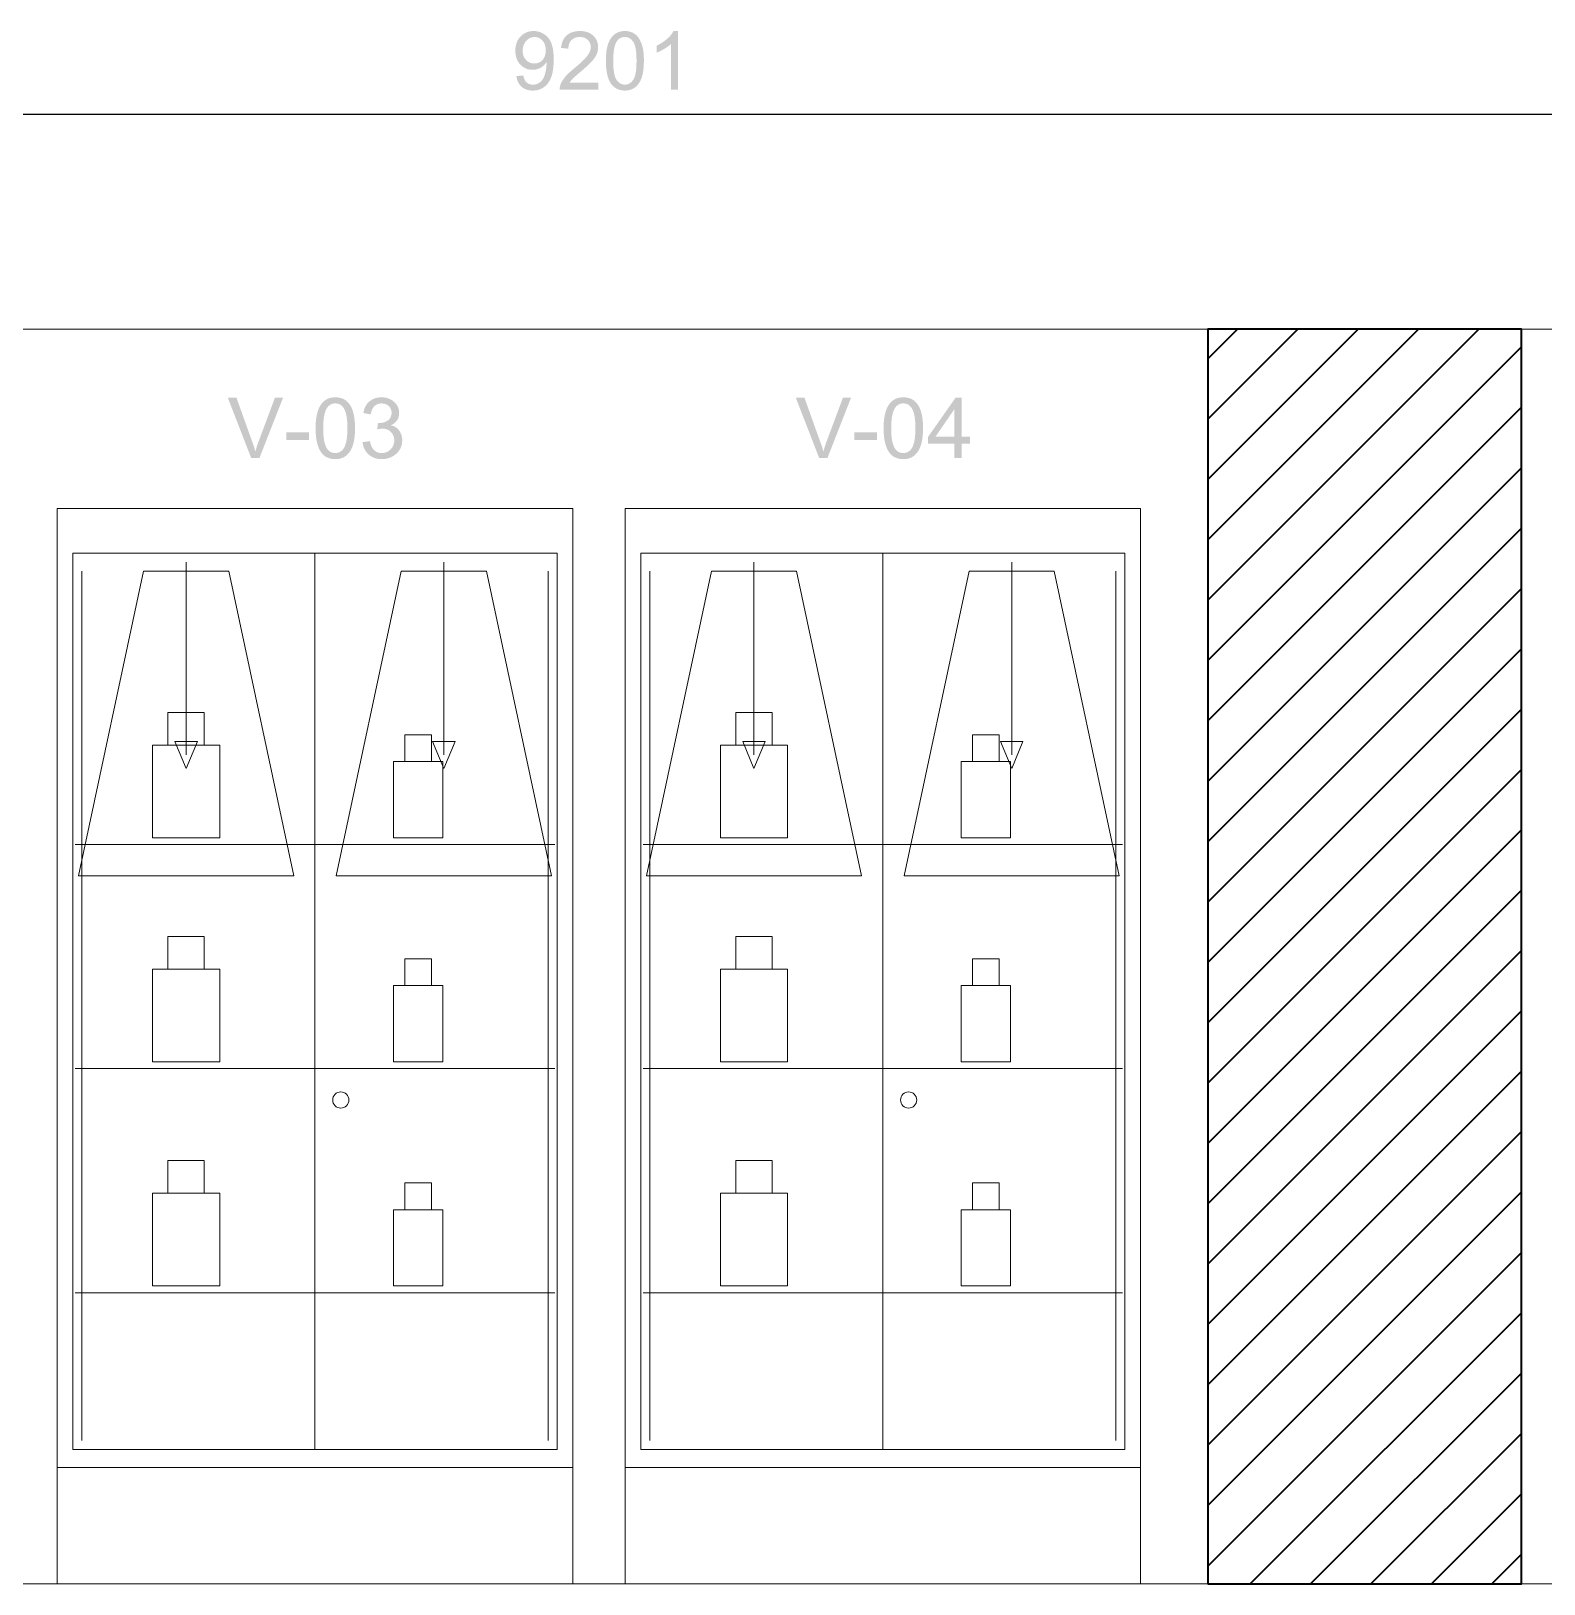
# Model space of a CAD drawing. Header units: millimetres. Extents: x -1336 to 24201, y -1370 to 16142.
# Drawn here: x 18326 to 21701, y 10000 to 13466 of the extents above; entities that cross this region are included whole.
import ezdxf

# ---------------------------------------------------------------- set-up
doc = ezdxf.new("R2010")
doc.units = ezdxf.units.MM
for name, color, linetype, lineweight in [('A-ANNO-TEXT', 7, 'Continuous', 13), ('A-COLS', 7, 'Continuous', 35), ('A-DIMS-MM', 7, 'Continuous', 13), ('A-ELEVATION', 7, 'Continuous', 13), ('A-LIGHT-TRACK', 7, 'Continuous', 13), ('A-VITRINE-SEC', 7, 'Continuous', 13)]:
    doc.layers.add(name, color=color, linetype=linetype, lineweight=lineweight)

msp = doc.modelspace()

# ---------------------------------------------------------------- hatches: boundary and pattern name
at = {"layer": 'A-ANNO-TEXT'}
h = msp.add_hatch(color=7, dxfattribs=at)
h.paths.add_polyline_path([(18887.8, 12647.5), (18835, 12512.5), (18816.7, 12512.5), (18764.4, 12647.5), (18783.7, 12647.5), (18818.8, 12549.4), (18819.7, 12547), (18820.7, 12544.5), (18821.6, 12541.9), (18822.5, 12539.2), (18823.3, 12536.4), (18824.2, 12533.5), (18825, 12530.5), (18825.7, 12527.4), (18826.1, 12527.4), (18826.8, 12530.1), (18827.6, 12532.8), (18828.4, 12535.6), (18829.2, 12538.3), (18830.1, 12541.1), (18831.1, 12543.8), (18832.1, 12546.6), (18833.1, 12549.4), (18869.7, 12647.5), (18887.8, 12647.5)])
h.paths.add_polyline_path([(18945.8, 12553), (18895.2, 12553), (18895.2, 12569.7), (18945.8, 12569.7), (18945.8, 12553)])
h.paths.add_polyline_path([(19004.3, 12648.1), (19007, 12648.1), (19009.6, 12647.9), (19012.2, 12647.5), (19014.6, 12647.1), (19017, 12646.5), (19019.3, 12645.7), (19021.5, 12644.8), (19023.6, 12643.8), (19025.6, 12642.7), (19027.5, 12641.4), (19029.4, 12640), (19031.1, 12638.4), (19032.8, 12636.7), (19034.4, 12634.9), (19035.9, 12633), (19037.3, 12630.9), (19038.7, 12628.7), (19039.9, 12626.3), (19041.1, 12623.8), (19042.1, 12621.2), (19043.1, 12618.4), (19044, 12615.5), (19044.8, 12612.5), (19045.6, 12609.3), (19046.2, 12606), (19046.8, 12602.6), (19047.3, 12599), (19047.6, 12595.3), (19047.9, 12591.4), (19048.2, 12587.4), (19048.3, 12583.3), (19048.3, 12579.1), (19048.3, 12576.9), (19048.3, 12574.8), (19048.2, 12572.7), (19048.1, 12570.6), (19048, 12568.6), (19047.9, 12566.6), (19047.8, 12564.7), (19047.6, 12562.7), (19047.4, 12560.9), (19047.2, 12559), (19047, 12557.2), (19046.7, 12555.4), (19046.4, 12553.7), (19046.1, 12552), (19045.8, 12550.3), (19045.5, 12548.7), (19045.1, 12547.1), (19044.7, 12545.5), (19044.3, 12543.9), (19043.9, 12542.4), (19043.4, 12541), (19042.9, 12539.6), (19042.4, 12538.2), (19041.9, 12536.8), (19041.4, 12535.5), (19040.8, 12534.2), (19040.2, 12532.9), (19039.6, 12531.7), (19039, 12530.5), (19038.3, 12529.4), (19037.7, 12528.3), (19037, 12527.2), (19035.5, 12525.1), (19034, 12523.2), (19032.3, 12521.4), (19030.6, 12519.8), (19028.9, 12518.2), (19027, 12516.8), (19025.1, 12515.6), (19023.1, 12514.4), (19021, 12513.4), (19018.9, 12512.6), (19016.6, 12511.9), (19014.3, 12511.3), (19011.9, 12510.8), (19009.5, 12510.5), (19006.9, 12510.3), (19004.3, 12510.2), (19001.6, 12510.3), (18999, 12510.5), (18996.5, 12510.8), (18994, 12511.3), (18991.7, 12511.9), (18989.4, 12512.6), (18987.2, 12513.5), (18985.1, 12514.5), (18983.1, 12515.6), (18981.1, 12516.9), (18979.3, 12518.3), (18977.5, 12519.9), (18975.9, 12521.6), (18974.3, 12523.4), (18972.8, 12525.3), (18971.4, 12527.4), (18970, 12529.6), (18968.8, 12532), (18967.6, 12534.5), (18966.6, 12537.1), (18965.6, 12539.9), (18964.7, 12542.8), (18963.9, 12545.8), (18963.1, 12548.9), (18962.5, 12552.2), (18961.9, 12555.7), (18961.5, 12559.2), (18961.1, 12562.9), (18960.8, 12566.8), (18960.6, 12570.7), (18960.4, 12574.8), (18960.4, 12579.1), (18960.4, 12581.2), (18960.4, 12583.4), (18960.5, 12585.5), (18960.6, 12587.5), (18960.7, 12589.6), (18960.8, 12591.5), (18960.9, 12593.5), (18961.1, 12595.4), (18961.3, 12597.3), (18961.5, 12599.2), (18961.7, 12601), (18962, 12602.7), (18962.3, 12604.5), (18962.6, 12606.2), (18962.9, 12607.9), (18963.2, 12609.5), (18963.6, 12611.1), (18964, 12612.7), (18964.4, 12614.2), (18964.8, 12615.7), (18965.3, 12617.2), (18965.8, 12618.6), (18966.3, 12620), (18966.8, 12621.4), (18967.3, 12622.7), (18967.9, 12624), (18968.5, 12625.3), (18969.1, 12626.5), (18969.7, 12627.7), (18970.4, 12628.9), (18971.1, 12630), (18971.8, 12631.1), (18973.2, 12633.1), (18974.8, 12635.1), (18976.4, 12636.9), (18978.1, 12638.5), (18979.8, 12640.1), (18981.7, 12641.5), (18983.6, 12642.7), (18985.6, 12643.9), (18987.7, 12644.9), (18989.8, 12645.7), (18992, 12646.5), (18994.3, 12647.1), (18996.7, 12647.5), (18999.2, 12647.9), (19001.7, 12648.1), (19004.3, 12648.1)])
h.paths.add_polyline_path([(19004.3, 12523.8), (19006, 12523.9), (19007.5, 12524), (19009.1, 12524.3), (19010.6, 12524.6), (19012, 12525.1), (19013.4, 12525.6), (19014.7, 12526.3), (19016, 12527.1), (19017.3, 12527.9), (19018.4, 12528.9), (19019.6, 12529.9), (19020.7, 12531.1), (19021.7, 12532.4), (19022.7, 12533.7), (19023.6, 12535.2), (19024.5, 12536.8), (19025.3, 12538.4), (19026.1, 12540.3), (19026.8, 12542.2), (19027.5, 12544.3), (19028.1, 12546.5), (19028.6, 12548.8), (19029.1, 12551.2), (19029.6, 12553.8), (19030, 12556.5), (19030.3, 12559.4), (19030.6, 12562.3), (19030.9, 12565.4), (19031, 12568.6), (19031.2, 12572), (19031.3, 12575.5), (19031.3, 12579.1), (19031.3, 12581.6), (19031.2, 12584.1), (19031.2, 12586.4), (19031.1, 12588.8), (19031, 12591), (19030.9, 12593.2), (19030.7, 12595.3), (19030.5, 12597.3), (19030.3, 12599.3), (19030.1, 12601.2), (19029.9, 12603.1), (19029.6, 12604.8), (19029.3, 12606.6), (19029, 12608.2), (19028.7, 12609.8), (19028.3, 12611.3), (19027.9, 12612.7), (19027.5, 12614.1), (19027.1, 12615.5), (19026.6, 12616.8), (19026.1, 12618), (19025.6, 12619.2), (19025.1, 12620.4), (19024.5, 12621.5), (19024, 12622.6), (19023.4, 12623.6), (19022.7, 12624.6), (19022.1, 12625.5), (19021.4, 12626.4), (19020.7, 12627.2), (19020, 12628), (19019.3, 12628.8), (19018.5, 12629.5), (19017.7, 12630.1), (19016.9, 12630.7), (19016.1, 12631.3), (19015.2, 12631.8), (19014.3, 12632.3), (19013.4, 12632.7), (19012.5, 12633.1), (19011.5, 12633.4), (19010.5, 12633.7), (19009.5, 12634), (19008.5, 12634.2), (19007.4, 12634.3), (19006.4, 12634.4), (19005.3, 12634.5), (19004.1, 12634.5), (19002.5, 12634.5), (19000.9, 12634.3), (18999.3, 12634.1), (18997.9, 12633.7), (18996.4, 12633.2), (18995, 12632.7), (18993.7, 12632), (18992.4, 12631.2), (18991.2, 12630.3), (18990, 12629.4), (18988.9, 12628.3), (18987.8, 12627.1), (18986.8, 12625.8), (18985.8, 12624.4), (18984.9, 12622.9), (18984, 12621.3), (18983.2, 12619.6), (18982.5, 12617.8), (18981.8, 12615.8), (18981.1, 12613.8), (18980.5, 12611.6), (18980, 12609.2), (18979.5, 12606.8), (18979, 12604.2), (18978.6, 12601.5), (18978.3, 12598.7), (18978, 12595.7), (18977.7, 12592.6), (18977.6, 12589.4), (18977.4, 12586.1), (18977.4, 12582.7), (18977.3, 12579.1), (18977.3, 12576.6), (18977.4, 12574.2), (18977.4, 12571.8), (18977.5, 12569.5), (18977.6, 12567.3), (18977.8, 12565.1), (18977.9, 12563), (18978.1, 12561), (18978.3, 12559), (18978.5, 12557.1), (18978.8, 12555.3), (18979, 12553.5), (18979.3, 12551.8), (18979.7, 12550.2), (18980, 12548.6), (18980.4, 12547.1), (18980.8, 12545.7), (18981.2, 12544.3), (18981.6, 12542.9), (18982.1, 12541.6), (18982.6, 12540.3), (18983.1, 12539.1), (18983.6, 12538), (18984.1, 12536.8), (18984.7, 12535.8), (18985.3, 12534.7), (18985.9, 12533.8), (18986.6, 12532.8), (18987.2, 12532), (18987.9, 12531.1), (18988.7, 12530.3), (18989.4, 12529.6), (18990.1, 12528.9), (18990.9, 12528.2), (18991.7, 12527.6), (18992.6, 12527.1), (18993.4, 12526.5), (18994.3, 12526.1), (18995.2, 12525.6), (18996.1, 12525.3), (18997.1, 12524.9), (18998, 12524.6), (18999, 12524.4), (19000, 12524.2), (19001.1, 12524), (19002.1, 12523.9), (19003.2, 12523.8), (19004.3, 12523.8)])
h.paths.add_polyline_path([(19128.3, 12585.5), (19129.8, 12585.2), (19131.3, 12584.8), (19132.7, 12584.4), (19134.1, 12583.9), (19135.5, 12583.3), (19136.8, 12582.7), (19138, 12582), (19139.2, 12581.3), (19140.4, 12580.5), (19141.5, 12579.7), (19142.6, 12578.8), (19143.6, 12577.8), (19144.6, 12576.8), (19145.5, 12575.7), (19146.4, 12574.6), (19147.2, 12573.4), (19148, 12572.2), (19148.7, 12571), (19149.4, 12569.7), (19150, 12568.5), (19150.6, 12567.2), (19151.1, 12565.9), (19151.6, 12564.6), (19152, 12563.3), (19152.4, 12561.9), (19152.7, 12560.6), (19153, 12559.3), (19153.2, 12557.9), (19153.4, 12556.5), (19153.5, 12555.1), (19153.6, 12553.7), (19153.6, 12552.3), (19153.5, 12550), (19153.4, 12547.8), (19153.1, 12545.6), (19152.7, 12543.5), (19152.3, 12541.4), (19151.7, 12539.4), (19151, 12537.4), (19150.2, 12535.5), (19149.3, 12533.6), (19148.3, 12531.8), (19147.2, 12530.1), (19146, 12528.4), (19144.7, 12526.7), (19143.3, 12525.1), (19141.8, 12523.5), (19140.2, 12522), (19138.5, 12520.6), (19136.7, 12519.3), (19135, 12518), (19133.2, 12516.9), (19131.3, 12515.8), (19129.4, 12514.8), (19127.4, 12513.9), (19125.5, 12513.2), (19123.4, 12512.5), (19121.4, 12511.9), (19119.3, 12511.4), (19117.1, 12510.9), (19114.9, 12510.6), (19112.7, 12510.4), (19110.4, 12510.2), (19108.1, 12510.2), (19105.9, 12510.2), (19103.7, 12510.4), (19101.6, 12510.6), (19099.5, 12510.8), (19097.5, 12511.2), (19095.6, 12511.7), (19093.7, 12512.2), (19091.8, 12512.8), (19090, 12513.5), (19088.2, 12514.3), (19086.5, 12515.1), (19084.8, 12516.1), (19083.2, 12517.1), (19081.6, 12518.2), (19080.1, 12519.3), (19078.6, 12520.6), (19077.2, 12521.9), (19075.9, 12523.3), (19074.6, 12524.7), (19073.4, 12526.2), (19072.3, 12527.8), (19071.3, 12529.4), (19070.3, 12531), (19069.4, 12532.7), (19068.6, 12534.4), (19067.9, 12536.2), (19067.2, 12538.1), (19066.7, 12540), (19066.1, 12542), (19065.7, 12544), (19065.4, 12546), (19065.1, 12548.1), (19081.7, 12550.4), (19082, 12548.8), (19082.3, 12547.2), (19082.7, 12545.7), (19083.2, 12544.2), (19083.6, 12542.8), (19084.1, 12541.4), (19084.6, 12540), (19085.2, 12538.8), (19085.8, 12537.5), (19086.4, 12536.4), (19087, 12535.3), (19087.7, 12534.2), (19088.4, 12533.2), (19089.1, 12532.2), (19089.9, 12531.3), (19090.7, 12530.5), (19091.6, 12529.7), (19092.4, 12528.9), (19093.3, 12528.2), (19094.3, 12527.6), (19095.3, 12527), (19096.3, 12526.4), (19097.3, 12525.9), (19098.4, 12525.5), (19099.5, 12525.1), (19100.6, 12524.8), (19101.8, 12524.5), (19103, 12524.2), (19104.2, 12524.1), (19105.5, 12523.9), (19106.8, 12523.9), (19108.1, 12523.8), (19109.5, 12523.9), (19110.9, 12524), (19112.3, 12524.1), (19113.7, 12524.3), (19115, 12524.6), (19116.3, 12525), (19117.6, 12525.4), (19118.8, 12525.9), (19120, 12526.4), (19121.2, 12527), (19122.4, 12527.7), (19123.5, 12528.4), (19124.6, 12529.2), (19125.7, 12530.1), (19126.7, 12531), (19127.8, 12532), (19128.7, 12533), (19129.6, 12534.1), (19130.5, 12535.2), (19131.3, 12536.3), (19132, 12537.4), (19132.7, 12538.6), (19133.3, 12539.8), (19133.8, 12541), (19134.3, 12542.3), (19134.7, 12543.6), (19135, 12544.9), (19135.3, 12546.2), (19135.5, 12547.6), (19135.7, 12549), (19135.8, 12550.5), (19135.8, 12551.9), (19135.8, 12553.3), (19135.7, 12554.7), (19135.6, 12556), (19135.4, 12557.3), (19135.1, 12558.6), (19134.8, 12559.9), (19134.4, 12561.1), (19134, 12562.3), (19133.5, 12563.4), (19132.9, 12564.6), (19132.3, 12565.7), (19131.7, 12566.7), (19131, 12567.8), (19130.2, 12568.8), (19129.4, 12569.8), (19128.5, 12570.7), (19127.6, 12571.6), (19126.6, 12572.4), (19125.6, 12573.2), (19124.5, 12574), (19123.5, 12574.6), (19122.4, 12575.2), (19121.2, 12575.8), (19120, 12576.3), (19118.8, 12576.7), (19117.6, 12577.1), (19116.3, 12577.4), (19115, 12577.7), (19113.6, 12577.9), (19112.3, 12578), (19110.8, 12578.1), (19109.4, 12578.2), (19108.1, 12578.1), (19106.9, 12578), (19105.5, 12577.9), (19104.1, 12577.7), (19102.6, 12577.5), (19101, 12577.2), (19099.4, 12576.8), (19097.7, 12576.4), (19099.6, 12591), (19101.2, 12591), (19102.8, 12591), (19104.2, 12591), (19105.6, 12591.1), (19106.8, 12591.2), (19108, 12591.3), (19109.1, 12591.5), (19110.1, 12591.6), (19111.1, 12591.8), (19112.1, 12592), (19113.1, 12592.3), (19114.2, 12592.7), (19115.3, 12593.1), (19116.4, 12593.6), (19117.6, 12594.1), (19118.8, 12594.7), (19119.9, 12595.4), (19121.1, 12596.1), (19122.1, 12596.9), (19123.1, 12597.8), (19124.1, 12598.7), (19125, 12599.7), (19125.9, 12600.7), (19126.7, 12601.9), (19127.4, 12603.1), (19128.1, 12604.3), (19128.6, 12605.7), (19129, 12607.1), (19129.4, 12608.6), (19129.6, 12610.1), (19129.8, 12611.7), (19129.8, 12613.4), (19129.8, 12614.7), (19129.7, 12615.9), (19129.6, 12617), (19129.4, 12618.2), (19129.2, 12619.3), (19128.9, 12620.3), (19128.5, 12621.3), (19128.2, 12622.3), (19127.7, 12623.3), (19127.2, 12624.2), (19126.7, 12625.1), (19126.1, 12625.9), (19125.4, 12626.8), (19124.7, 12627.5), (19124, 12628.3), (19123.1, 12629), (19122.3, 12629.7), (19121.4, 12630.3), (19120.6, 12630.9), (19119.7, 12631.4), (19118.8, 12631.9), (19117.8, 12632.4), (19116.9, 12632.8), (19116, 12633.1), (19115, 12633.5), (19114, 12633.7), (19113, 12634), (19112, 12634.2), (19110.9, 12634.3), (19109.9, 12634.4), (19108.8, 12634.5), (19107.7, 12634.5), (19106.5, 12634.5), (19105.3, 12634.4), (19104.1, 12634.3), (19102.9, 12634.1), (19101.8, 12633.9), (19100.7, 12633.6), (19099.7, 12633.3), (19098.6, 12632.9), (19097.6, 12632.5), (19096.6, 12632), (19095.7, 12631.5), (19094.8, 12630.9), (19093.9, 12630.3), (19093, 12629.7), (19092.2, 12628.9), (19091.4, 12628.2), (19090.6, 12627.3), (19089.9, 12626.5), (19089.2, 12625.6), (19088.5, 12624.6), (19087.9, 12623.7), (19087.3, 12622.6), (19086.7, 12621.6), (19086.2, 12620.4), (19085.8, 12619.3), (19085.3, 12618.1), (19084.9, 12616.9), (19084.5, 12615.6), (19084.2, 12614.2), (19083.9, 12612.9), (19083.6, 12611.5), (19083.4, 12610), (19066.8, 12613.1), (19067.3, 12615.2), (19067.8, 12617.3), (19068.3, 12619.3), (19068.9, 12621.3), (19069.6, 12623.2), (19070.3, 12625), (19071.1, 12626.8), (19072, 12628.4), (19072.9, 12630), (19073.9, 12631.6), (19074.9, 12633.1), (19076, 12634.5), (19077.2, 12635.8), (19078.4, 12637.1), (19079.7, 12638.3), (19081.1, 12639.4), (19082.5, 12640.5), (19083.9, 12641.4), (19085.3, 12642.4), (19086.8, 12643.2), (19088.4, 12644), (19089.9, 12644.7), (19091.5, 12645.4), (19093.1, 12646), (19094.8, 12646.5), (19096.5, 12646.9), (19098.2, 12647.3), (19100, 12647.6), (19101.8, 12647.8), (19103.6, 12648), (19105.5, 12648.1), (19107.4, 12648.1), (19109.4, 12648.1), (19111.5, 12648), (19113.5, 12647.8), (19115.4, 12647.5), (19117.3, 12647.2), (19119.2, 12646.7), (19121, 12646.2), (19122.8, 12645.6), (19124.5, 12644.9), (19126.2, 12644.2), (19127.9, 12643.3), (19129.5, 12642.4), (19131.1, 12641.4), (19132.6, 12640.4), (19134.1, 12639.2), (19135.5, 12638), (19136.9, 12636.7), (19138.1, 12635.4), (19139.3, 12634), (19140.4, 12632.6), (19141.4, 12631.2), (19142.4, 12629.7), (19143.2, 12628.2), (19143.9, 12626.7), (19144.6, 12625.1), (19145.2, 12623.5), (19145.7, 12621.8), (19146.1, 12620.1), (19146.4, 12618.4), (19146.6, 12616.7), (19146.7, 12614.9), (19146.8, 12613.1), (19146.7, 12611.9), (19146.7, 12610.7), (19146.6, 12609.6), (19146.5, 12608.5), (19146.3, 12607.4), (19146.1, 12606.4), (19145.9, 12605.3), (19145.6, 12604.3), (19145.3, 12603.3), (19145, 12602.3), (19144.6, 12601.3), (19144.2, 12600.4), (19143.7, 12599.5), (19143.2, 12598.6), (19142.7, 12597.7), (19142.1, 12596.8), (19141.5, 12596), (19140.9, 12595.2), (19140.2, 12594.4), (19139.5, 12593.6), (19138.8, 12592.8), (19138, 12592.1), (19137.2, 12591.4), (19136.4, 12590.7), (19135.5, 12590), (19134.5, 12589.4), (19133.6, 12588.7), (19132.6, 12588.1), (19131.6, 12587.5), (19130.5, 12587), (19129.4, 12586.4), (19128.3, 12585.9), (19128.3, 12585.5)])
h = msp.add_hatch(color=7, dxfattribs=at)
h.paths.add_polyline_path([(20155.1, 12647.5), (20102.3, 12512.5), (20084, 12512.5), (20031.7, 12647.5), (20051, 12647.5), (20086.1, 12549.4), (20087, 12547), (20088, 12544.5), (20088.9, 12541.9), (20089.8, 12539.2), (20090.7, 12536.4), (20091.5, 12533.5), (20092.3, 12530.5), (20093.1, 12527.4), (20093.4, 12527.4), (20094.2, 12530.1), (20094.9, 12532.8), (20095.7, 12535.6), (20096.6, 12538.3), (20097.5, 12541.1), (20098.4, 12543.8), (20099.4, 12546.6), (20100.4, 12549.4), (20137, 12647.5), (20155.1, 12647.5)])
h.paths.add_polyline_path([(20213.2, 12553), (20162.5, 12553), (20162.5, 12569.7), (20213.2, 12569.7), (20213.2, 12553)])
h.paths.add_polyline_path([(20271.6, 12648.1), (20274.3, 12648.1), (20277, 12647.9), (20279.5, 12647.5), (20281.9, 12647.1), (20284.3, 12646.5), (20286.6, 12645.7), (20288.8, 12644.8), (20290.9, 12643.8), (20292.9, 12642.7), (20294.8, 12641.4), (20296.7, 12640), (20298.5, 12638.4), (20300.1, 12636.7), (20301.7, 12634.9), (20303.2, 12633), (20304.6, 12630.9), (20306, 12628.7), (20307.2, 12626.3), (20308.4, 12623.8), (20309.5, 12621.2), (20310.4, 12618.4), (20311.3, 12615.5), (20312.2, 12612.5), (20312.9, 12609.3), (20313.5, 12606), (20314.1, 12602.6), (20314.6, 12599), (20315, 12595.3), (20315.3, 12591.4), (20315.5, 12587.4), (20315.6, 12583.3), (20315.6, 12579.1), (20315.6, 12576.9), (20315.6, 12574.8), (20315.5, 12572.7), (20315.5, 12570.6), (20315.4, 12568.6), (20315.2, 12566.6), (20315.1, 12564.7), (20314.9, 12562.7), (20314.7, 12560.9), (20314.5, 12559), (20314.3, 12557.2), (20314, 12555.4), (20313.8, 12553.7), (20313.5, 12552), (20313.1, 12550.3), (20312.8, 12548.7), (20312.4, 12547.1), (20312, 12545.5), (20311.6, 12543.9), (20311.2, 12542.4), (20310.7, 12541), (20310.3, 12539.6), (20309.8, 12538.2), (20309.2, 12536.8), (20308.7, 12535.5), (20308.1, 12534.2), (20307.6, 12532.9), (20306.9, 12531.7), (20306.3, 12530.5), (20305.7, 12529.4), (20305, 12528.3), (20304.3, 12527.2), (20302.8, 12525.1), (20301.3, 12523.2), (20299.7, 12521.4), (20298, 12519.8), (20296.2, 12518.2), (20294.4, 12516.8), (20292.4, 12515.6), (20290.4, 12514.4), (20288.3, 12513.4), (20286.2, 12512.6), (20284, 12511.9), (20281.6, 12511.3), (20279.3, 12510.8), (20276.8, 12510.5), (20274.2, 12510.3), (20271.6, 12510.2), (20268.9, 12510.3), (20266.3, 12510.5), (20263.8, 12510.8), (20261.3, 12511.3), (20259, 12511.9), (20256.7, 12512.6), (20254.5, 12513.5), (20252.4, 12514.5), (20250.4, 12515.6), (20248.5, 12516.9), (20246.6, 12518.3), (20244.9, 12519.9), (20243.2, 12521.6), (20241.6, 12523.4), (20240.1, 12525.3), (20238.7, 12527.4), (20237.4, 12529.6), (20236.1, 12532), (20235, 12534.5), (20233.9, 12537.1), (20232.9, 12539.9), (20232, 12542.8), (20231.2, 12545.8), (20230.4, 12548.9), (20229.8, 12552.2), (20229.2, 12555.7), (20228.8, 12559.2), (20228.4, 12562.9), (20228.1, 12566.8), (20227.9, 12570.7), (20227.7, 12574.8), (20227.7, 12579.1), (20227.7, 12581.2), (20227.7, 12583.4), (20227.8, 12585.5), (20227.9, 12587.5), (20228, 12589.6), (20228.1, 12591.5), (20228.2, 12593.5), (20228.4, 12595.4), (20228.6, 12597.3), (20228.8, 12599.2), (20229, 12601), (20229.3, 12602.7), (20229.6, 12604.5), (20229.9, 12606.2), (20230.2, 12607.9), (20230.5, 12609.5), (20230.9, 12611.1), (20231.3, 12612.7), (20231.7, 12614.2), (20232.1, 12615.7), (20232.6, 12617.2), (20233.1, 12618.6), (20233.6, 12620), (20234.1, 12621.4), (20234.6, 12622.7), (20235.2, 12624), (20235.8, 12625.3), (20236.4, 12626.5), (20237, 12627.7), (20237.7, 12628.9), (20238.4, 12630), (20239.1, 12631.1), (20240.5, 12633.1), (20242.1, 12635.1), (20243.7, 12636.9), (20245.4, 12638.5), (20247.1, 12640.1), (20249, 12641.5), (20250.9, 12642.7), (20252.9, 12643.9), (20255, 12644.9), (20257.1, 12645.7), (20259.3, 12646.5), (20261.7, 12647.1), (20264, 12647.5), (20266.5, 12647.9), (20269, 12648.1), (20271.6, 12648.1)])
h.paths.add_polyline_path([(20271.6, 12523.8), (20273.3, 12523.9), (20274.9, 12524), (20276.4, 12524.3), (20277.9, 12524.6), (20279.3, 12525.1), (20280.7, 12525.6), (20282.1, 12526.3), (20283.3, 12527.1), (20284.6, 12527.9), (20285.8, 12528.9), (20286.9, 12529.9), (20288, 12531.1), (20289, 12532.4), (20290, 12533.7), (20290.9, 12535.2), (20291.8, 12536.8), (20292.6, 12538.4), (20293.4, 12540.3), (20294.1, 12542.2), (20294.8, 12544.3), (20295.4, 12546.5), (20295.9, 12548.8), (20296.5, 12551.2), (20296.9, 12553.8), (20297.3, 12556.5), (20297.7, 12559.4), (20297.9, 12562.3), (20298.2, 12565.4), (20298.4, 12568.6), (20298.5, 12572), (20298.6, 12575.5), (20298.6, 12579.1), (20298.6, 12581.6), (20298.6, 12584.1), (20298.5, 12586.4), (20298.4, 12588.8), (20298.3, 12591), (20298.2, 12593.2), (20298, 12595.3), (20297.9, 12597.3), (20297.7, 12599.3), (20297.4, 12601.2), (20297.2, 12603.1), (20296.9, 12604.8), (20296.6, 12606.6), (20296.3, 12608.2), (20296, 12609.8), (20295.6, 12611.3), (20295.2, 12612.7), (20294.8, 12614.1), (20294.4, 12615.5), (20293.9, 12616.8), (20293.5, 12618), (20292.9, 12619.2), (20292.4, 12620.4), (20291.9, 12621.5), (20291.3, 12622.6), (20290.7, 12623.6), (20290.1, 12624.6), (20289.4, 12625.5), (20288.7, 12626.4), (20288.1, 12627.2), (20287.3, 12628), (20286.6, 12628.8), (20285.8, 12629.5), (20285, 12630.1), (20284.2, 12630.7), (20283.4, 12631.3), (20282.5, 12631.8), (20281.6, 12632.3), (20280.7, 12632.7), (20279.8, 12633.1), (20278.8, 12633.4), (20277.8, 12633.7), (20276.8, 12634), (20275.8, 12634.2), (20274.8, 12634.3), (20273.7, 12634.4), (20272.6, 12634.5), (20271.4, 12634.5), (20269.8, 12634.5), (20268.2, 12634.3), (20266.7, 12634.1), (20265.2, 12633.7), (20263.7, 12633.2), (20262.4, 12632.7), (20261, 12632), (20259.8, 12631.2), (20258.5, 12630.3), (20257.3, 12629.4), (20256.2, 12628.3), (20255.1, 12627.1), (20254.1, 12625.8), (20253.2, 12624.4), (20252.2, 12622.9), (20251.4, 12621.3), (20250.6, 12619.6), (20249.8, 12617.8), (20249.1, 12615.8), (20248.4, 12613.8), (20247.8, 12611.6), (20247.3, 12609.2), (20246.8, 12606.8), (20246.3, 12604.2), (20245.9, 12601.5), (20245.6, 12598.7), (20245.3, 12595.7), (20245.1, 12592.6), (20244.9, 12589.4), (20244.8, 12586.1), (20244.7, 12582.7), (20244.6, 12579.1), (20244.7, 12576.6), (20244.7, 12574.2), (20244.8, 12571.8), (20244.8, 12569.5), (20244.9, 12567.3), (20245.1, 12565.1), (20245.2, 12563), (20245.4, 12561), (20245.6, 12559), (20245.8, 12557.1), (20246.1, 12555.3), (20246.4, 12553.5), (20246.7, 12551.8), (20247, 12550.2), (20247.3, 12548.6), (20247.7, 12547.1), (20248.1, 12545.7), (20248.5, 12544.3), (20248.9, 12542.9), (20249.4, 12541.6), (20249.9, 12540.3), (20250.4, 12539.1), (20250.9, 12538), (20251.5, 12536.8), (20252, 12535.8), (20252.6, 12534.7), (20253.3, 12533.8), (20253.9, 12532.8), (20254.6, 12532), (20255.3, 12531.1), (20256, 12530.3), (20256.7, 12529.6), (20257.5, 12528.9), (20258.3, 12528.2), (20259.1, 12527.6), (20259.9, 12527.1), (20260.7, 12526.5), (20261.6, 12526.1), (20262.5, 12525.6), (20263.4, 12525.3), (20264.4, 12524.9), (20265.3, 12524.6), (20266.3, 12524.4), (20267.3, 12524.2), (20268.4, 12524), (20269.4, 12523.9), (20270.5, 12523.8), (20271.6, 12523.8)])
h.paths.add_polyline_path([(20420.3, 12544.7), (20402, 12544.7), (20402, 12512.5), (20385.4, 12512.5), (20385.4, 12544.7), (20327, 12544.7), (20327, 12560), (20388.4, 12647.5), (20402, 12647.5), (20402, 12560), (20420.3, 12560), (20420.3, 12544.7)])
h.paths.add_polyline_path([(20385.4, 12560), (20385.4, 12621), (20385.1, 12621), (20343.2, 12560), (20385.4, 12560)])
at = {"layer": 'A-COLS'}
h = msp.add_hatch(dxfattribs=at)
h.set_pattern_fill('ANSI31', scale=30)
h.paths.add_polyline_path([(20951, 10000), (21651, 10000), (21651, 12800), (20951, 12800)])
at = {"layer": 'A-DIMS-MM'}
h = msp.add_hatch(color=7, dxfattribs=at)
h.paths.add_polyline_path([(19408.4, 13365.1), (19423.8, 13366.5), (19424, 13365.2), (19424.3, 13363.9), (19424.6, 13362.6), (19425, 13361.4), (19425.3, 13360.3), (19425.7, 13359.2), (19426.2, 13358.2), (19426.6, 13357.1), (19427.1, 13356.2), (19427.6, 13355.3), (19428.1, 13354.4), (19428.7, 13353.6), (19429.3, 13352.8), (19429.9, 13352.1), (19430.5, 13351.4), (19431.2, 13350.8), (19431.9, 13350.2), (19432.6, 13349.6), (19433.4, 13349.1), (19434.2, 13348.7), (19435, 13348.2), (19435.8, 13347.8), (19436.6, 13347.5), (19437.5, 13347.1), (19438.4, 13346.8), (19439.3, 13346.6), (19440.2, 13346.4), (19441.2, 13346.2), (19442.2, 13346.1), (19443.2, 13346), (19444.3, 13345.9), (19445.3, 13345.9), (19447.1, 13346), (19448.9, 13346.1), (19450.6, 13346.4), (19452.2, 13346.7), (19453.8, 13347.2), (19455.3, 13347.8), (19456.8, 13348.5), (19458.2, 13349.3), (19459.6, 13350.2), (19460.9, 13351.1), (19462.1, 13352.1), (19463.3, 13353.2), (19464.4, 13354.4), (19465.4, 13355.6), (19466.4, 13356.9), (19467.3, 13358.3), (19468.2, 13359.7), (19469, 13361.3), (19469.8, 13363.1), (19470.6, 13364.9), (19471.3, 13366.9), (19472, 13368.9), (19472.6, 13371.2), (19473.2, 13373.5), (19473.8, 13375.9), (19474.3, 13378.3), (19474.7, 13380.7), (19475, 13383.2), (19475.3, 13385.6), (19475.5, 13388.1), (19475.6, 13390.5), (19475.6, 13393), (19475.6, 13393.6), (19475.6, 13394.3), (19475.6, 13395.2), (19475.6, 13396.2), (19474.3, 13394.3), (19472.9, 13392.6), (19471.5, 13390.9), (19469.9, 13389.3), (19468.2, 13387.8), (19466.4, 13386.4), (19464.5, 13385), (19462.5, 13383.8), (19460.4, 13382.7), (19458.2, 13381.7), (19456.1, 13380.9), (19453.8, 13380.3), (19451.6, 13379.7), (19449.3, 13379.4), (19446.9, 13379.1), (19444.5, 13379.1), (19442.5, 13379.1), (19440.6, 13379.3), (19438.6, 13379.5), (19436.8, 13379.8), (19434.9, 13380.2), (19433.1, 13380.7), (19431.3, 13381.3), (19429.6, 13382), (19427.9, 13382.8), (19426.3, 13383.6), (19424.7, 13384.6), (19423.1, 13385.7), (19421.6, 13386.8), (19420.1, 13388), (19418.6, 13389.4), (19417.2, 13390.8), (19415.9, 13392.3), (19414.6, 13393.8), (19413.4, 13395.4), (19412.3, 13397.1), (19411.3, 13398.8), (19410.4, 13400.6), (19409.6, 13402.4), (19408.8, 13404.3), (19408.2, 13406.3), (19407.6, 13408.3), (19407.1, 13410.4), (19406.7, 13412.5), (19406.4, 13414.7), (19406.2, 13417), (19406.1, 13419.3), (19406, 13421.6), (19406.1, 13424.1), (19406.2, 13426.5), (19406.4, 13428.8), (19406.8, 13431), (19407.2, 13433.2), (19407.7, 13435.4), (19408.3, 13437.5), (19408.9, 13439.5), (19409.7, 13441.4), (19410.6, 13443.3), (19411.5, 13445.2), (19412.6, 13447), (19413.7, 13448.7), (19415, 13450.3), (19416.3, 13451.9), (19417.7, 13453.5), (19419.2, 13454.9), (19420.7, 13456.3), (19422.3, 13457.6), (19423.9, 13458.7), (19425.6, 13459.8), (19427.3, 13460.8), (19429, 13461.7), (19430.8, 13462.5), (19432.7, 13463.2), (19434.6, 13463.8), (19436.5, 13464.4), (19438.5, 13464.8), (19440.5, 13465.1), (19442.6, 13465.3), (19444.7, 13465.5), (19446.9, 13465.5), (19448.5, 13465.5), (19450, 13465.4), (19451.6, 13465.3), (19453.1, 13465.1), (19454.6, 13464.9), (19456.1, 13464.6), (19457.6, 13464.2), (19459, 13463.8), (19460.5, 13463.4), (19461.9, 13462.9), (19463.3, 13462.3), (19464.7, 13461.7), (19466.1, 13461), (19467.4, 13460.3), (19468.8, 13459.5), (19470.1, 13458.7), (19471.4, 13457.8), (19472.6, 13456.9), (19473.9, 13455.9), (19475, 13454.9), (19476.2, 13453.9), (19477.3, 13452.8), (19478.3, 13451.6), (19479.3, 13450.4), (19480.3, 13449.2), (19481.3, 13447.9), (19482.2, 13446.6), (19483, 13445.2), (19483.8, 13443.8), (19484.6, 13442.3), (19485.4, 13440.8), (19486.1, 13439.2), (19486.7, 13437.6), (19487.3, 13435.9), (19487.9, 13434.1), (19488.4, 13432.2), (19488.9, 13430.2), (19489.4, 13428.2), (19489.8, 13426), (19490.2, 13423.8), (19490.5, 13421.4), (19490.7, 13419), (19491, 13416.5), (19491.2, 13413.9), (19491.3, 13411.2), (19491.4, 13408.5), (19491.5, 13405.6), (19491.5, 13402.7), (19491.5, 13399.6), (19491.4, 13396.6), (19491.3, 13393.7), (19491.2, 13390.8), (19491, 13388.1), (19490.8, 13385.4), (19490.5, 13382.8), (19490.2, 13380.3), (19489.8, 13377.8), (19489.4, 13375.5), (19489, 13373.2), (19488.5, 13371), (19487.9, 13368.9), (19487.4, 13366.8), (19486.8, 13364.9), (19486.1, 13363), (19485.4, 13361.2), (19484.7, 13359.4), (19483.9, 13357.7), (19483.1, 13356), (19482.2, 13354.4), (19481.3, 13352.9), (19480.4, 13351.4), (19479.4, 13350), (19478.4, 13348.6), (19477.3, 13347.3), (19476.2, 13346), (19475, 13344.8), (19473.8, 13343.6), (19472.6, 13342.5), (19471.3, 13341.5), (19470, 13340.5), (19468.7, 13339.6), (19467.3, 13338.7), (19465.9, 13337.9), (19464.4, 13337.1), (19463, 13336.4), (19461.5, 13335.8), (19460, 13335.2), (19458.4, 13334.7), (19456.8, 13334.3), (19455.2, 13333.9), (19453.6, 13333.5), (19451.9, 13333.3), (19450.2, 13333.1), (19448.5, 13332.9), (19446.7, 13332.8), (19445, 13332.8), (19443.1, 13332.8), (19441.2, 13332.9), (19439.4, 13333.1), (19437.7, 13333.3), (19436, 13333.6), (19434.3, 13334), (19432.7, 13334.4), (19431.1, 13334.9), (19429.6, 13335.5), (19428.1, 13336.1), (19426.6, 13336.8), (19425.2, 13337.5), (19423.9, 13338.4), (19422.5, 13339.3), (19421.3, 13340.2), (19420, 13341.3), (19418.9, 13342.3), (19417.7, 13343.5), (19416.7, 13344.7), (19415.7, 13345.9), (19414.8, 13347.2), (19413.9, 13348.6), (19413.1, 13350), (19412.3, 13351.4), (19411.6, 13353), (19411, 13354.5), (19410.4, 13356.1), (19409.9, 13357.8), (19409.4, 13359.6), (19409, 13361.3), (19408.7, 13363.2), (19408.4, 13365.1)])
h.paths.add_polyline_path([(19473.8, 13422.4), (19473.8, 13424.1), (19473.7, 13425.8), (19473.5, 13427.4), (19473.3, 13429), (19473.1, 13430.5), (19472.8, 13431.9), (19472.4, 13433.4), (19472, 13434.8), (19471.5, 13436.1), (19470.9, 13437.4), (19470.3, 13438.7), (19469.7, 13439.9), (19469, 13441), (19468.2, 13442.1), (19467.4, 13443.2), (19466.5, 13444.2), (19465.5, 13445.2), (19464.6, 13446.1), (19463.6, 13447), (19462.6, 13447.8), (19461.6, 13448.5), (19460.6, 13449.2), (19459.5, 13449.8), (19458.4, 13450.3), (19457.3, 13450.8), (19456.2, 13451.2), (19455, 13451.5), (19453.8, 13451.8), (19452.6, 13452), (19451.4, 13452.2), (19450.1, 13452.3), (19448.9, 13452.3), (19447.5, 13452.3), (19446.2, 13452.2), (19445, 13452), (19443.7, 13451.8), (19442.5, 13451.5), (19441.3, 13451.1), (19440.1, 13450.7), (19438.9, 13450.1), (19437.8, 13449.6), (19436.6, 13448.9), (19435.5, 13448.2), (19434.4, 13447.4), (19433.4, 13446.6), (19432.3, 13445.7), (19431.3, 13444.7), (19430.3, 13443.6), (19429.4, 13442.5), (19428.5, 13441.4), (19427.6, 13440.2), (19426.9, 13439), (19426.2, 13437.7), (19425.5, 13436.4), (19424.9, 13435), (19424.4, 13433.7), (19423.9, 13432.2), (19423.5, 13430.8), (19423.2, 13429.2), (19422.9, 13427.7), (19422.7, 13426.1), (19422.6, 13424.5), (19422.5, 13422.8), (19422.4, 13421.1), (19422.5, 13419.6), (19422.6, 13418.1), (19422.7, 13416.6), (19422.9, 13415.2), (19423.2, 13413.8), (19423.5, 13412.4), (19423.9, 13411.1), (19424.3, 13409.9), (19424.8, 13408.6), (19425.4, 13407.4), (19426, 13406.2), (19426.7, 13405.1), (19427.4, 13404), (19428.2, 13402.9), (19429, 13401.9), (19429.9, 13400.9), (19430.9, 13400), (19431.9, 13399.1), (19432.9, 13398.3), (19433.9, 13397.5), (19435, 13396.8), (19436, 13396.2), (19437.2, 13395.6), (19438.3, 13395.1), (19439.5, 13394.7), (19440.7, 13394.3), (19441.9, 13393.9), (19443.1, 13393.7), (19444.4, 13393.4), (19445.7, 13393.3), (19447.1, 13393.2), (19448.4, 13393.2), (19449.8, 13393.2), (19451.1, 13393.3), (19452.4, 13393.4), (19453.7, 13393.7), (19455, 13393.9), (19456.2, 13394.3), (19457.4, 13394.7), (19458.5, 13395.1), (19459.6, 13395.6), (19460.7, 13396.2), (19461.8, 13396.8), (19462.8, 13397.5), (19463.8, 13398.3), (19464.8, 13399.1), (19465.7, 13400), (19466.6, 13400.9), (19467.5, 13401.9), (19468.3, 13403), (19469.1, 13404.1), (19469.8, 13405.2), (19470.4, 13406.4), (19471, 13407.6), (19471.5, 13408.9), (19472, 13410.2), (19472.4, 13411.6), (19472.8, 13413), (19473.1, 13414.4), (19473.3, 13415.9), (19473.5, 13417.5), (19473.7, 13419.1), (19473.8, 13420.7), (19473.8, 13422.4)])
h.paths.add_polyline_path([(19590.9, 13350.3), (19590.9, 13335), (19505, 13335), (19505, 13336.4), (19505, 13337.9), (19505.2, 13339.3), (19505.4, 13340.7), (19505.6, 13342), (19506, 13343.4), (19506.4, 13344.7), (19506.9, 13346.1), (19507.7, 13348.3), (19508.7, 13350.5), (19509.9, 13352.6), (19511.1, 13354.8), (19512.5, 13357), (19514, 13359.1), (19515.6, 13361.2), (19517.4, 13363.4), (19518.3, 13364.5), (19519.3, 13365.5), (19520.3, 13366.7), (19521.4, 13367.8), (19522.5, 13369), (19523.7, 13370.1), (19524.9, 13371.3), (19526.2, 13372.6), (19527.5, 13373.8), (19528.9, 13375.1), (19530.3, 13376.3), (19531.8, 13377.6), (19533.4, 13379), (19534.9, 13380.3), (19536.6, 13381.7), (19538.2, 13383.1), (19540.8, 13385.2), (19543.3, 13387.3), (19545.7, 13389.3), (19548, 13391.3), (19550.2, 13393.2), (19552.2, 13395.1), (19554.2, 13396.9), (19556, 13398.6), (19557.7, 13400.3), (19559.4, 13402), (19560.9, 13403.5), (19562.3, 13405.1), (19563.6, 13406.5), (19564.8, 13407.9), (19565.9, 13409.3), (19566.9, 13410.6), (19567.8, 13411.9), (19568.6, 13413.1), (19569.4, 13414.4), (19570.2, 13415.6), (19570.8, 13416.8), (19571.4, 13418.1), (19572, 13419.3), (19572.5, 13420.5), (19572.9, 13421.7), (19573.3, 13422.9), (19573.6, 13424), (19573.9, 13425.2), (19574.1, 13426.4), (19574.2, 13427.5), (19574.3, 13428.7), (19574.3, 13429.8), (19574.3, 13431), (19574.2, 13432.1), (19574.1, 13433.2), (19573.9, 13434.4), (19573.7, 13435.4), (19573.4, 13436.5), (19573, 13437.5), (19572.6, 13438.5), (19572.2, 13439.5), (19571.7, 13440.5), (19571.1, 13441.4), (19570.5, 13442.4), (19569.9, 13443.3), (19569.1, 13444.1), (19568.4, 13445), (19567.6, 13445.8), (19566.7, 13446.6), (19565.8, 13447.3), (19564.9, 13448), (19563.9, 13448.7), (19562.9, 13449.2), (19561.9, 13449.8), (19560.8, 13450.3), (19559.7, 13450.7), (19558.6, 13451.1), (19557.5, 13451.4), (19556.3, 13451.7), (19555.1, 13451.9), (19553.8, 13452.1), (19552.5, 13452.2), (19551.2, 13452.3), (19549.9, 13452.3), (19548.4, 13452.3), (19547.1, 13452.2), (19545.7, 13452.1), (19544.4, 13451.9), (19543.1, 13451.6), (19541.9, 13451.3), (19540.7, 13451), (19539.5, 13450.6), (19538.4, 13450.1), (19537.3, 13449.6), (19536.2, 13449), (19535.2, 13448.4), (19534.2, 13447.8), (19533.2, 13447), (19532.3, 13446.2), (19531.4, 13445.4), (19530.6, 13444.5), (19529.8, 13443.6), (19529.1, 13442.6), (19528.4, 13441.6), (19527.8, 13440.6), (19527.2, 13439.5), (19526.7, 13438.3), (19526.2, 13437.2), (19525.8, 13435.9), (19525.4, 13434.7), (19525.1, 13433.4), (19524.9, 13432), (19524.7, 13430.7), (19524.5, 13429.2), (19524.5, 13427.8), (19524.4, 13426.2), (19508, 13427.9), (19508.3, 13430.2), (19508.6, 13432.4), (19509, 13434.5), (19509.4, 13436.6), (19510, 13438.6), (19510.6, 13440.5), (19511.3, 13442.3), (19512, 13444.1), (19512.9, 13445.8), (19513.8, 13447.5), (19514.7, 13449), (19515.8, 13450.6), (19516.9, 13452), (19518.1, 13453.4), (19519.4, 13454.7), (19520.7, 13455.9), (19522.1, 13457.1), (19523.6, 13458.2), (19525.1, 13459.2), (19526.7, 13460.1), (19528.3, 13461), (19530, 13461.8), (19531.8, 13462.5), (19533.6, 13463.1), (19535.4, 13463.7), (19537.4, 13464.2), (19539.4, 13464.6), (19541.4, 13464.9), (19543.5, 13465.2), (19545.7, 13465.4), (19547.9, 13465.5), (19550.2, 13465.5), (19552.5, 13465.5), (19554.8, 13465.4), (19557, 13465.2), (19559.1, 13464.9), (19561.2, 13464.5), (19563.2, 13464.1), (19565.1, 13463.5), (19567, 13462.9), (19568.8, 13462.2), (19570.6, 13461.5), (19572.3, 13460.6), (19573.9, 13459.7), (19575.5, 13458.7), (19577, 13457.6), (19578.4, 13456.4), (19579.8, 13455.2), (19581.2, 13453.8), (19582.4, 13452.5), (19583.5, 13451.1), (19584.6, 13449.7), (19585.6, 13448.2), (19586.5, 13446.7), (19587.3, 13445.1), (19588, 13443.5), (19588.7, 13441.9), (19589.2, 13440.2), (19589.7, 13438.5), (19590.1, 13436.8), (19590.4, 13435), (19590.6, 13433.2), (19590.7, 13431.3), (19590.7, 13429.4), (19590.7, 13427.5), (19590.5, 13425.6), (19590.3, 13423.6), (19589.9, 13421.7), (19589.5, 13419.8), (19588.9, 13417.9), (19588.3, 13416), (19587.6, 13414.1), (19586.7, 13412.2), (19585.7, 13410.3), (19584.6, 13408.3), (19583.3, 13406.4), (19581.9, 13404.4), (19580.4, 13402.3), (19578.7, 13400.3), (19577, 13398.2), (19576, 13397.2), (19575, 13396), (19573.8, 13394.9), (19572.6, 13393.7), (19571.4, 13392.4), (19570, 13391.1), (19568.6, 13389.7), (19567.1, 13388.3), (19565.5, 13386.9), (19563.9, 13385.4), (19562.1, 13383.8), (19560.3, 13382.2), (19558.5, 13380.6), (19556.5, 13378.9), (19554.5, 13377.1), (19552.3, 13375.3), (19550.6, 13373.9), (19548.9, 13372.5), (19547.3, 13371.1), (19545.8, 13369.8), (19544.4, 13368.6), (19543, 13367.4), (19541.7, 13366.3), (19540.6, 13365.2), (19539.4, 13364.2), (19538.4, 13363.3), (19537.5, 13362.4), (19536.6, 13361.6), (19535.8, 13360.9), (19535.1, 13360.2), (19534.5, 13359.6), (19533.9, 13359), (19532.9, 13357.9), (19532, 13356.8), (19531, 13355.8), (19530.2, 13354.7), (19529.4, 13353.6), (19528.6, 13352.5), (19527.9, 13351.4), (19527.2, 13350.3), (19590.9, 13350.3)])
h.paths.add_polyline_path([(19608, 13399.1), (19608.1, 13402), (19608.1, 13404.7), (19608.2, 13407.4), (19608.3, 13410.1), (19608.5, 13412.6), (19608.7, 13415.1), (19608.9, 13417.6), (19609.2, 13419.9), (19609.5, 13422.2), (19609.9, 13424.4), (19610.3, 13426.6), (19610.7, 13428.6), (19611.2, 13430.6), (19611.7, 13432.6), (19612.2, 13434.4), (19612.8, 13436.2), (19613.4, 13438), (19614, 13439.6), (19614.7, 13441.3), (19615.4, 13442.9), (19616.2, 13444.4), (19617, 13445.9), (19617.8, 13447.3), (19618.7, 13448.7), (19619.6, 13450), (19620.5, 13451.3), (19621.5, 13452.5), (19622.5, 13453.7), (19623.5, 13454.8), (19624.6, 13455.9), (19625.7, 13456.9), (19626.9, 13457.9), (19628.1, 13458.8), (19629.3, 13459.7), (19630.6, 13460.5), (19631.9, 13461.2), (19633.2, 13461.9), (19634.6, 13462.6), (19636, 13463.1), (19637.4, 13463.6), (19638.9, 13464.1), (19640.5, 13464.5), (19642, 13464.8), (19643.6, 13465.1), (19645.3, 13465.3), (19647, 13465.4), (19648.7, 13465.5), (19650.4, 13465.5), (19653, 13465.5), (19655.5, 13465.3), (19657.9, 13464.9), (19660.2, 13464.5), (19662.5, 13463.9), (19664.7, 13463.2), (19666.8, 13462.3), (19668.8, 13461.3), (19670.7, 13460.2), (19672.6, 13459), (19674.3, 13457.6), (19676, 13456.2), (19677.6, 13454.6), (19679.1, 13452.9), (19680.5, 13451.1), (19681.8, 13449.2), (19683.1, 13447.1), (19684.2, 13445), (19685.4, 13442.7), (19686.4, 13440.4), (19687.4, 13437.9), (19688.3, 13435.3), (19689.1, 13432.6), (19689.9, 13429.8), (19690.2, 13428.4), (19690.6, 13426.9), (19690.9, 13425.3), (19691.2, 13423.6), (19691.4, 13421.9), (19691.7, 13420.2), (19691.9, 13418.4), (19692.1, 13416.5), (19692.3, 13414.5), (19692.4, 13412.5), (19692.5, 13410.4), (19692.6, 13408.3), (19692.7, 13406.1), (19692.8, 13403.8), (19692.8, 13401.5), (19692.8, 13399.1), (19692.8, 13396.3), (19692.7, 13393.5), (19692.6, 13390.8), (19692.5, 13388.2), (19692.4, 13385.7), (19692.2, 13383.2), (19691.9, 13380.8), (19691.6, 13378.4), (19691.3, 13376.2), (19691, 13374), (19690.6, 13371.8), (19690.2, 13369.8), (19689.7, 13367.8), (19689.2, 13365.8), (19688.7, 13364), (19688.1, 13362.2), (19687.5, 13360.4), (19686.9, 13358.8), (19686.2, 13357.1), (19685.5, 13355.6), (19684.7, 13354), (19683.9, 13352.5), (19683.1, 13351.1), (19682.2, 13349.7), (19681.4, 13348.4), (19680.4, 13347.1), (19679.4, 13345.9), (19678.4, 13344.7), (19677.4, 13343.6), (19676.3, 13342.5), (19675.2, 13341.4), (19674.1, 13340.5), (19672.9, 13339.5), (19671.6, 13338.7), (19670.4, 13337.8), (19669.1, 13337.1), (19667.7, 13336.4), (19666.3, 13335.8), (19664.9, 13335.2), (19663.5, 13334.7), (19662, 13334.3), (19660.4, 13333.9), (19658.9, 13333.5), (19657.3, 13333.3), (19655.6, 13333.1), (19653.9, 13332.9), (19652.2, 13332.8), (19650.4, 13332.8), (19648.1, 13332.8), (19645.9, 13333), (19643.7, 13333.3), (19641.5, 13333.6), (19639.5, 13334.1), (19637.5, 13334.7), (19635.5, 13335.4), (19633.6, 13336.2), (19631.8, 13337), (19630.1, 13338), (19628.4, 13339.2), (19626.8, 13340.4), (19625.2, 13341.7), (19623.7, 13343.1), (19622.3, 13344.6), (19620.9, 13346.3), (19620.1, 13347.3), (19619.3, 13348.4), (19618.6, 13349.5), (19617.9, 13350.6), (19617.2, 13351.8), (19616.5, 13353.1), (19615.9, 13354.3), (19615.3, 13355.7), (19614.7, 13357), (19614.1, 13358.4), (19613.6, 13359.8), (19613.1, 13361.3), (19612.6, 13362.8), (19612.1, 13364.4), (19611.7, 13366), (19611.3, 13367.6), (19610.9, 13369.3), (19610.5, 13371), (19610.2, 13372.7), (19609.8, 13374.5), (19609.6, 13376.3), (19609.3, 13378.2), (19609.1, 13380.1), (19608.8, 13382.1), (19608.7, 13384.1), (19608.5, 13386.1), (19608.4, 13388.2), (19608.2, 13390.3), (19608.2, 13392.4), (19608.1, 13394.6), (19608.1, 13396.8), (19608, 13399.1)])
h.paths.add_polyline_path([(19624.4, 13399.1), (19624.5, 13397.1), (19624.5, 13395.2), (19624.5, 13393.3), (19624.6, 13391.4), (19624.6, 13389.6), (19624.7, 13387.9), (19624.8, 13386.1), (19624.9, 13384.4), (19625, 13382.8), (19625.2, 13381.2), (19625.3, 13379.6), (19625.5, 13378.1), (19625.7, 13376.6), (19625.9, 13375.2), (19626.1, 13373.8), (19626.3, 13372.5), (19626.6, 13371.1), (19626.8, 13369.9), (19627.1, 13368.6), (19627.4, 13367.5), (19627.7, 13366.3), (19628, 13365.2), (19628.3, 13364.2), (19628.7, 13363.1), (19629, 13362.2), (19629.4, 13361.2), (19629.8, 13360.3), (19630.2, 13359.5), (19630.6, 13358.7), (19631, 13357.9), (19631.5, 13357.2), (19631.9, 13356.5), (19632.9, 13355.2), (19633.9, 13354), (19634.9, 13352.9), (19635.9, 13351.9), (19637, 13350.9), (19638, 13350), (19639.2, 13349.3), (19640.3, 13348.6), (19641.5, 13347.9), (19642.7, 13347.4), (19643.9, 13346.9), (19645.1, 13346.6), (19646.4, 13346.3), (19647.7, 13346.1), (19649.1, 13345.9), (19650.4, 13345.9), (19651.8, 13345.9), (19653.1, 13346.1), (19654.4, 13346.3), (19655.7, 13346.6), (19657, 13346.9), (19658.2, 13347.4), (19659.4, 13347.9), (19660.5, 13348.6), (19661.7, 13349.3), (19662.8, 13350.1), (19663.9, 13350.9), (19664.9, 13351.9), (19666, 13352.9), (19667, 13354.1), (19668, 13355.3), (19668.9, 13356.5), (19669.4, 13357.2), (19669.8, 13358), (19670.3, 13358.7), (19670.7, 13359.5), (19671.1, 13360.4), (19671.5, 13361.3), (19671.8, 13362.2), (19672.2, 13363.2), (19672.5, 13364.2), (19672.9, 13365.3), (19673.2, 13366.4), (19673.5, 13367.5), (19673.8, 13368.7), (19674, 13369.9), (19674.3, 13371.2), (19674.5, 13372.5), (19674.8, 13373.9), (19675, 13375.3), (19675.2, 13376.7), (19675.4, 13378.2), (19675.5, 13379.7), (19675.7, 13381.2), (19675.8, 13382.8), (19675.9, 13384.5), (19676, 13386.2), (19676.1, 13387.9), (19676.2, 13389.7), (19676.3, 13391.5), (19676.3, 13393.3), (19676.4, 13395.2), (19676.4, 13397.1), (19676.4, 13399.1), (19676.4, 13401.1), (19676.4, 13403), (19676.3, 13404.9), (19676.3, 13406.8), (19676.2, 13408.6), (19676.1, 13410.4), (19676, 13412.1), (19675.9, 13413.8), (19675.8, 13415.5), (19675.7, 13417.1), (19675.5, 13418.6), (19675.4, 13420.2), (19675.2, 13421.6), (19675, 13423.1), (19674.8, 13424.5), (19674.5, 13425.8), (19674.3, 13427.1), (19674, 13428.4), (19673.8, 13429.6), (19673.5, 13430.8), (19673.2, 13432), (19672.9, 13433.1), (19672.5, 13434.1), (19672.2, 13435.1), (19671.8, 13436.1), (19671.5, 13437.1), (19671.1, 13437.9), (19670.7, 13438.8), (19670.3, 13439.6), (19669.8, 13440.4), (19669.4, 13441.1), (19668.9, 13441.8), (19668, 13443), (19667, 13444.2), (19666, 13445.4), (19664.9, 13446.4), (19663.9, 13447.3), (19662.8, 13448.2), (19661.7, 13449), (19660.5, 13449.7), (19659.3, 13450.3), (19658.1, 13450.8), (19656.9, 13451.3), (19655.6, 13451.7), (19654.3, 13451.9), (19653, 13452.2), (19651.6, 13452.3), (19650.2, 13452.3), (19648.9, 13452.3), (19647.6, 13452.2), (19646.3, 13452), (19645, 13451.7), (19643.8, 13451.4), (19642.6, 13451), (19641.5, 13450.5), (19640.4, 13450), (19639.3, 13449.4), (19638.2, 13448.7), (19637.2, 13447.9), (19636.2, 13447.1), (19635.3, 13446.2), (19634.4, 13445.2), (19633.5, 13444.1), (19632.7, 13443), (19632.2, 13442.2), (19631.7, 13441.4), (19631.2, 13440.6), (19630.8, 13439.7), (19630.3, 13438.8), (19629.9, 13437.8), (19629.5, 13436.8), (19629.1, 13435.8), (19628.7, 13434.7), (19628.3, 13433.6), (19628, 13432.5), (19627.7, 13431.3), (19627.4, 13430), (19627.1, 13428.8), (19626.8, 13427.4), (19626.5, 13426.1), (19626.3, 13424.7), (19626, 13423.3), (19625.8, 13421.8), (19625.6, 13420.3), (19625.4, 13418.7), (19625.2, 13417.2), (19625.1, 13415.5), (19625, 13413.9), (19624.8, 13412.2), (19624.7, 13410.4), (19624.6, 13408.6), (19624.6, 13406.8), (19624.5, 13404.9), (19624.5, 13403), (19624.5, 13401.1), (19624.4, 13399.1)])
h.paths.add_polyline_path([(19769.2, 13335), (19753.2, 13335), (19753.2, 13436.7), (19751.7, 13435.3), (19750.1, 13434), (19748.4, 13432.6), (19746.5, 13431.2), (19744.6, 13429.8), (19742.5, 13428.5), (19740.4, 13427.1), (19738.1, 13425.7), (19735.8, 13424.4), (19733.5, 13423.1), (19731.3, 13422), (19729.2, 13420.9), (19727.1, 13419.9), (19725.1, 13419), (19723.2, 13418.2), (19721.3, 13417.5), (19721.3, 13432.9), (19724.6, 13434.5), (19727.8, 13436.2), (19730.8, 13438), (19733.8, 13439.9), (19736.7, 13441.8), (19739.5, 13443.8), (19742.1, 13446), (19744.7, 13448.2), (19745.9, 13449.3), (19747.1, 13450.4), (19748.2, 13451.5), (19749.3, 13452.6), (19750.4, 13453.7), (19751.4, 13454.8), (19752.3, 13455.9), (19753.2, 13457), (19754.1, 13458.1), (19754.9, 13459.1), (19755.7, 13460.2), (19756.4, 13461.3), (19757.1, 13462.4), (19757.7, 13463.4), (19758.3, 13464.5), (19758.9, 13465.5), (19769.2, 13465.5), (19769.2, 13335)])

# ---------------------------------------------------------------- linework, layer by layer
at = {"color": 7}
msp.add_line((15060, 13280), (24141, 13280), dxfattribs=at)
at = {"layer": 'A-COLS'}
msp.add_lwpolyline([(20951, 10000), (21651, 10000), (21651, 12800), (20951, 12800)], close=True, dxfattribs=at)
at = {"layer": 'A-ELEVATION'}
msp.add_lwpolyline([(15000, 10000), (24201, 10000), (24201, 12800), (15000, 12800)], close=True, dxfattribs=at)
at = {"layer": 'A-LIGHT-TRACK'}
for p, q in [((18671.5, 12280), (18671.5, 11850)), ((19246.5, 12280), (19246.5, 11850)), ((19938.5, 12280), (19938.5, 11850)), ((20513.5, 12280), (20513.5, 11850)), ((18439, 10320), (18439, 12260)), ((19479, 10320), (19479, 12260)), ((19706, 10320), (19706, 12260)), ((20746, 10320), (20746, 12260))]:
    msp.add_line(p, q, dxfattribs=at)
for points in [[(18576.5, 12260), (18766.5, 12260), (18911.5, 11580), (18431.5, 11580)], [(19151.5, 12260), (19341.5, 12260), (19486.5, 11580), (19006.5, 11580)], [(19843.5, 12260), (20033.5, 12260), (20178.5, 11580), (19698.5, 11580)], [(20418.5, 12260), (20608.5, 12260), (20753.5, 11580), (20273.5, 11580)], [(18671.5, 11820), (18646.5, 11880), (18696.5, 11880)], [(19246.5, 11820), (19221.5, 11880), (19271.5, 11880)], [(19938.5, 11820), (19913.5, 11880), (19963.5, 11880)], [(20513.5, 11820), (20488.5, 11880), (20538.5, 11880)]]:
    msp.add_lwpolyline(points, close=True, dxfattribs=at)
at = {"layer": 'A-VITRINE-SEC'}
for p, q in [((18959, 10300), (18959, 12300)), ((20226, 10300), (20226, 12300)), ((18424, 11650), (19494, 11650)), ((19691, 11650), (20761, 11650)), ((18424, 11150), (19494, 11150)), ((19691, 11150), (20761, 11150)), ((18424, 10650), (19494, 10650)), ((19691, 10650), (20761, 10650))]:
    msp.add_line(p, q, dxfattribs=at)
for points in [[(18384, 10000), (19534, 10000), (19534, 12400), (18384, 12400)], [(19651, 10000), (20801, 10000), (20801, 12400), (19651, 12400)], [(18419, 10300), (19499, 10300), (19499, 12300), (18419, 12300)], [(19686, 10300), (20766, 10300), (20766, 12300), (19686, 12300)], [(18631, 11872.2), (18712, 11872.2), (18712, 11945), (18631, 11945)], [(19898, 11872.2), (19979, 11872.2), (19979, 11945), (19898, 11945)], [(19159.3, 11835.2), (19218.7, 11835.2), (19218.7, 11895), (19159.3, 11895)], [(20426.3, 11835.2), (20485.7, 11835.2), (20485.7, 11895), (20426.3, 11895)], [(18596.5, 11665), (18746.5, 11665), (18746.5, 11872.2), (18596.5, 11872.2)], [(19863.5, 11665), (20013.5, 11665), (20013.5, 11872.2), (19863.5, 11872.2)], [(19134, 11665), (19244, 11665), (19244, 11835.2), (19134, 11835.2)], [(20401, 11665), (20511, 11665), (20511, 11835.2), (20401, 11835.2)], [(18631, 11372.2), (18712, 11372.2), (18712, 11445), (18631, 11445)], [(19898, 11372.2), (19979, 11372.2), (19979, 11445), (19898, 11445)], [(18596.5, 11165), (18746.5, 11165), (18746.5, 11372.2), (18596.5, 11372.2)], [(19159.3, 11335.2), (19218.7, 11335.2), (19218.7, 11395), (19159.3, 11395)], [(19863.5, 11165), (20013.5, 11165), (20013.5, 11372.2), (19863.5, 11372.2)], [(20426.3, 11335.2), (20485.7, 11335.2), (20485.7, 11395), (20426.3, 11395)], [(19134, 11165), (19244, 11165), (19244, 11335.2), (19134, 11335.2)], [(20401, 11165), (20511, 11165), (20511, 11335.2), (20401, 11335.2)], [(18631, 10872.2), (18712, 10872.2), (18712, 10945), (18631, 10945)], [(19898, 10872.2), (19979, 10872.2), (19979, 10945), (19898, 10945)], [(19159.3, 10835.2), (19218.7, 10835.2), (19218.7, 10895), (19159.3, 10895)], [(20426.3, 10835.2), (20485.7, 10835.2), (20485.7, 10895), (20426.3, 10895)], [(18596.5, 10665), (18746.5, 10665), (18746.5, 10872.2), (18596.5, 10872.2)], [(19863.5, 10665), (20013.5, 10665), (20013.5, 10872.2), (19863.5, 10872.2)], [(19134, 10665), (19244, 10665), (19244, 10835.2), (19134, 10835.2)], [(20401, 10665), (20511, 10665), (20511, 10835.2), (20401, 10835.2)], [(18384, 10000), (19534, 10000), (19534, 10260), (18384, 10260)], [(19651, 10000), (20801, 10000), (20801, 10260), (19651, 10260)]]:
    msp.add_lwpolyline(points, close=True, dxfattribs=at)
for centre in [(19016.5, 11080), (20283.5, 11080)]:
    msp.add_ellipse(centre, major_axis=(18, 0), ratio=1, dxfattribs=at)
at = {"layer": 'Defpoints'}
for p in [(18384, 10000), (19534, 10000), (19651, 10000), (20801, 10000)]:
    msp.add_point(p, dxfattribs=at)

doc.saveas('drawing.dxf')
